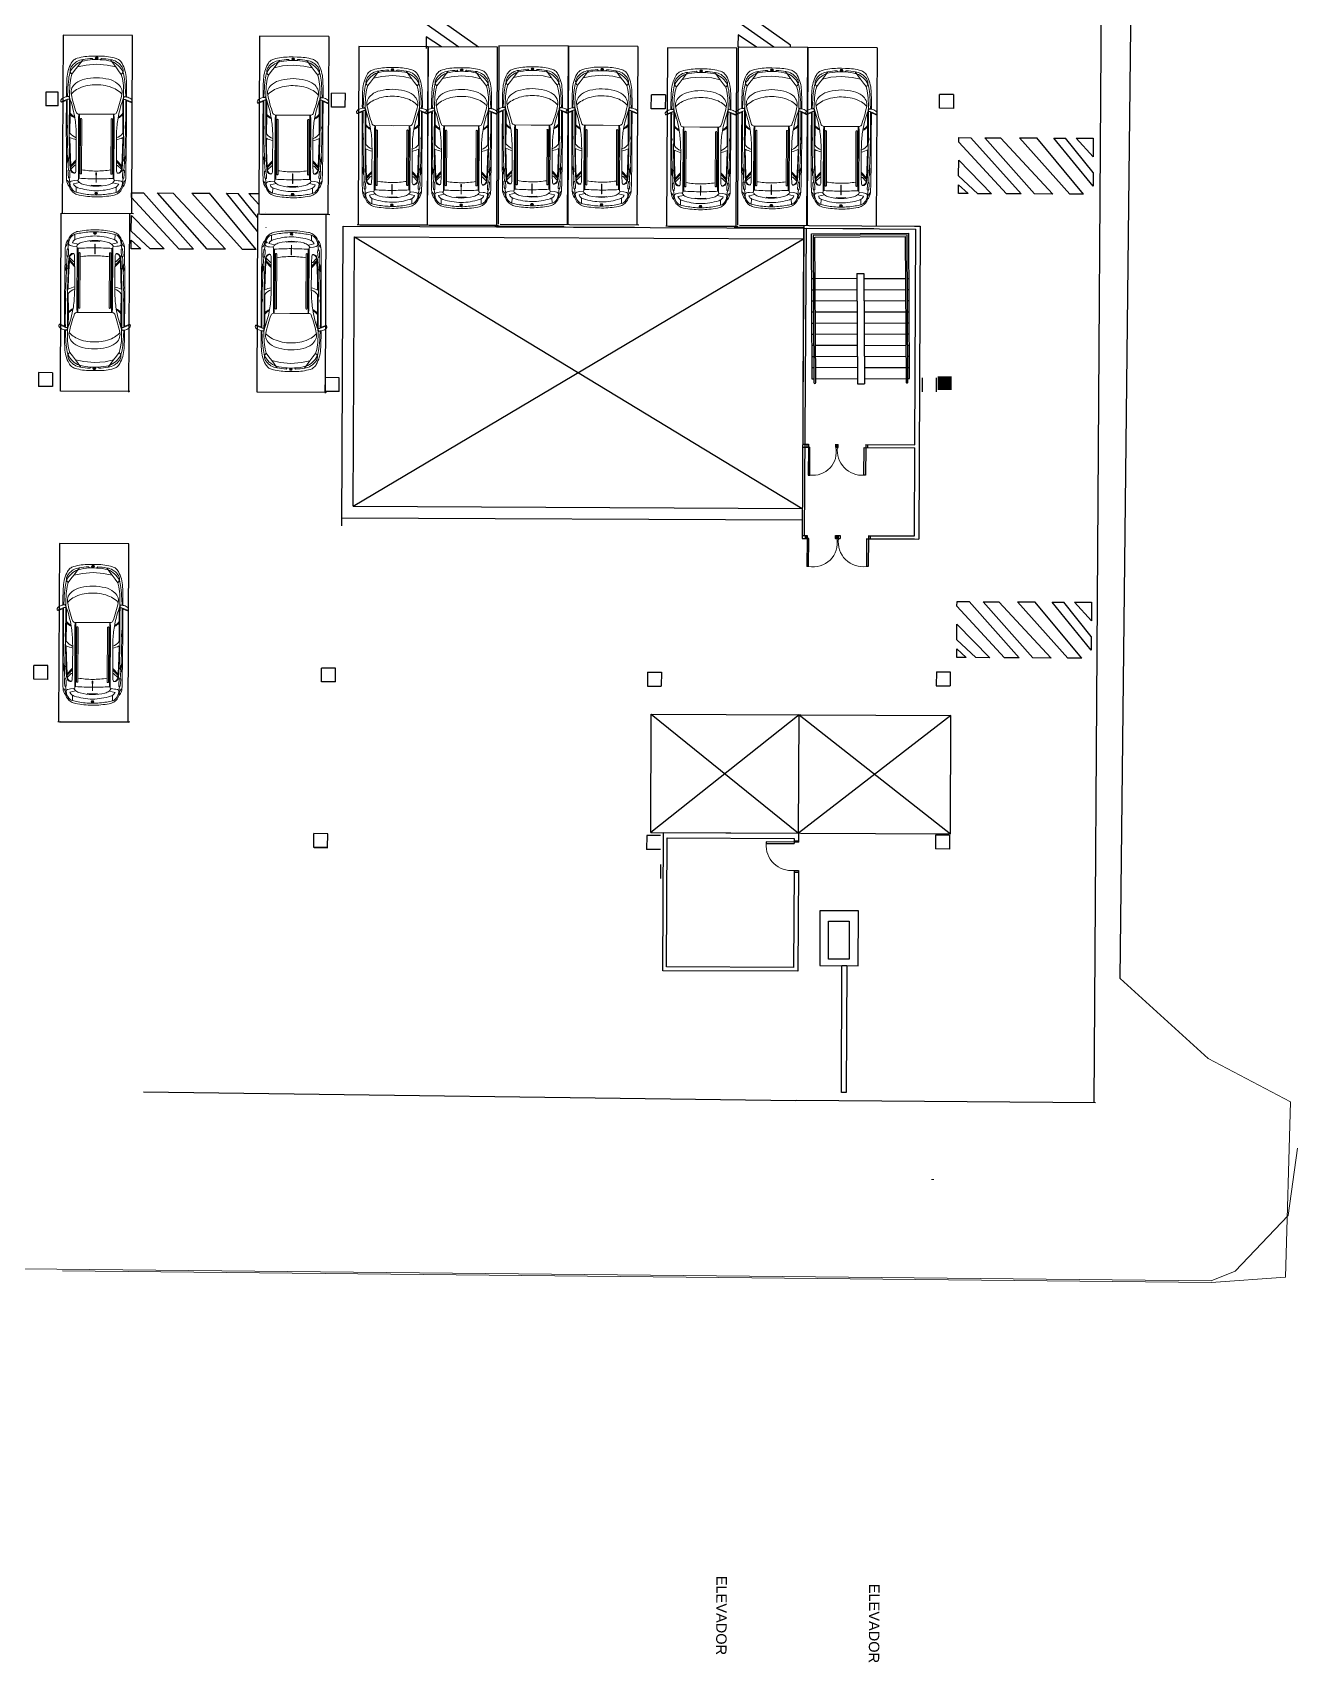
# Model space of a CAD drawing. Header units: metres. Extents: x 322294 to 7190115, y 7390841 to 10157759.
# Drawn here: x 323589.43 to 323625.8, y 7394592.67 to 7394639.55 of the extents above; entities that cross this region are included whole.
import ezdxf

# ---------------------------------------------------------------- set-up
doc = ezdxf.new("R2010")
doc.units = ezdxf.units.M
doc.layers.get('0').update_dxf_attribs({"lineweight": 18})
for name, color, linetype, lineweight in [('100_SIST_VIARIO_MEIO_FIO', 1, 'Continuous', 18), ('206_MURO_E_MURO_ARRIMO', 7, 'Continuous', 18), ('ESQUADRIA', 2, 'Continuous', 15), ('linagrossa', 7, 'Continuous', 25)]:
    doc.layers.add(name, color=color, linetype=linetype, lineweight=lineweight)
for name, color, linetype in [('Alvenaria', 6, 'Continuous'), ('Corrimão', 1, 'Continuous'), ('TEXTO', 2, 'Continuous')]:
    doc.layers.add(name, color=color, linetype=linetype)
doc.styles.get("Standard").update_dxf_attribs({"font": 'arial.ttf'})

# ---------------------------------------------------------------- blocks, each defined once
blk = doc.blocks.new('Renault Scénic dessus')
for p, q in [((-0.592, 0.8), (-0.486, 0.801)), ((-0.486, 0.801), (-0.235, 0.8)), ((-0.443, 0.774), (-0.03, 0.774)), ((-0.235, 0.8), (0.26, 0.801)), ((-0.03, 0.774), (0.016, 0.774)), ((0.131, 0.513), (0, 0.504)), ((0.016, 0.774), (0.586, 0.778)), ((2.028, 0.513), (0.131, 0.513)), ((0.26, 0.801), (0.746, 0.8)), ((0.721, 0.779), (1.085, 0.771)), ((0.746, 0.8), (1.215, 0.789)), ((1.085, 0.771), (1.588, 0.751)), ((1.215, 0.789), (1.536, 0.776)), ((1.588, 0.751), (1.414, 0.586)), ((1.464, 0.587), (1.634, 0.749)), ((1.536, 0.776), (1.671, 0.767)), ((1.688, 0.732), (1.577, 0.623)), ((1.968, 0.799), (2.122, 0.777)), ((1.982, 0.485), (1.982, 0.513)), ((2.122, 0.777), (2.216, 0.785)), ((2.122, 0.777), (2.188, 0.768)), ((2.247, 0.58), (2.414, 0.582)), ((-1.756, -0.017), (-1.726, 0.007)), ((-1.756, -0.019), (-1.726, 0.005)), ((-1.726, 0.007), (-1.686, -0.021)), ((-1.726, -0.024), (-1.726, 0.007)), ((-1.726, 0.005), (-1.686, -0.023)), ((-1.726, -0.026), (-1.726, 0.005)), ((-1.719, 0.108), (-1.684, 0.074)), ((-1.717, 0.004), (-1.717, -0.028)), ((-1.717, 0.002), (-1.717, -0.03)), ((0, 0.485), (1.982, 0.485)), ((1.827, 0.458), (0.152, 0.458)), ((1.827, 0.417), (0.152, 0.417)), ((2.421, -0.017), (2.451, 0.007)), ((2.421, -0.019), (2.451, 0.005)), ((2.451, 0.007), (2.492, -0.021)), ((2.451, -0.024), (2.451, 0.007)), ((2.451, 0.005), (2.492, -0.023)), ((2.451, -0.026), (2.451, 0.005)), ((2.46, 0.004), (2.46, -0.028)), ((2.46, 0.002), (2.46, -0.03)), ((-1.756, -0.017), (-1.756, -0.045)), ((-1.756, -0.019), (-1.756, -0.047)), ((-1.756, -0.054), (-1.756, -0.026)), ((-1.756, -0.056), (-1.756, -0.028)), ((-1.756, -0.054), (-1.726, -0.078)), ((-1.756, -0.056), (-1.726, -0.08)), ((-1.753, -0.024), (-1.726, -0.047)), ((-1.753, -0.047), (-1.726, -0.024)), ((-1.753, -0.049), (-1.726, -0.026)), ((-1.753, -0.026), (-1.726, -0.049)), ((-1.726, -0.024), (-1.704, -0.037)), ((-1.726, -0.026), (-1.704, -0.039)), ((-1.726, -0.047), (-1.704, -0.034)), ((-1.726, -0.049), (-1.704, -0.036)), ((-1.726, -0.047), (-1.726, -0.078)), ((-1.726, -0.049), (-1.726, -0.08)), ((-1.726, -0.078), (-1.686, -0.05)), ((-1.726, -0.08), (-1.686, -0.052)), ((-1.719, -0.181), (-1.684, -0.147)), ((-1.717, -0.075), (-1.717, -0.043)), ((-1.717, -0.077), (-1.717, -0.045)), ((-1.686, -0.05), (-1.686, -0.017)), ((-1.686, -0.052), (-1.686, -0.018)), ((-1.686, -0.021), (-1.686, -0.055)), ((-1.686, -0.023), (-1.686, -0.056)), ((1.827, -0.49), (0.152, -0.49)), ((2.421, -0.017), (2.421, -0.045)), ((2.421, -0.019), (2.421, -0.047)), ((2.421, -0.054), (2.421, -0.026)), ((2.421, -0.056), (2.421, -0.028)), ((2.421, -0.054), (2.451, -0.078)), ((2.421, -0.056), (2.451, -0.08)), ((2.424, -0.024), (2.451, -0.047)), ((2.424, -0.047), (2.451, -0.024)), ((2.424, -0.049), (2.451, -0.026)), ((2.424, -0.026), (2.451, -0.049)), ((2.451, -0.024), (2.474, -0.037)), ((2.451, -0.026), (2.474, -0.039)), ((2.451, -0.047), (2.474, -0.034)), ((2.451, -0.049), (2.474, -0.036)), ((2.451, -0.047), (2.451, -0.078)), ((2.451, -0.049), (2.451, -0.08)), ((2.451, -0.078), (2.492, -0.05)), ((2.451, -0.08), (2.492, -0.052)), ((2.46, -0.075), (2.46, -0.043)), ((2.46, -0.077), (2.46, -0.045)), ((2.492, -0.05), (2.492, -0.017)), ((2.492, -0.052), (2.492, -0.018)), ((2.492, -0.021), (2.492, -0.055)), ((2.492, -0.023), (2.492, -0.056)), ((-0.592, -0.873), (-0.486, -0.874)), ((-0.486, -0.874), (-0.235, -0.873)), ((-0.443, -0.847), (-0.03, -0.847)), ((-0.235, -0.873), (0.26, -0.874)), ((-0.03, -0.847), (0.016, -0.847)), ((0, -0.558), (1.982, -0.558)), ((0.131, -0.586), (0, -0.577)), ((0.016, -0.847), (0.586, -0.851)), ((2.028, -0.586), (0.131, -0.586)), ((1.827, -0.531), (0.152, -0.531)), ((0.26, -0.874), (0.746, -0.873)), ((0.721, -0.852), (1.085, -0.844)), ((0.746, -0.873), (1.215, -0.862)), ((1.085, -0.844), (1.588, -0.824)), ((1.215, -0.862), (1.536, -0.849)), ((1.588, -0.824), (1.414, -0.659)), ((1.464, -0.66), (1.634, -0.822)), ((1.536, -0.849), (1.671, -0.84)), ((1.688, -0.805), (1.577, -0.696)), ((1.968, -0.872), (2.122, -0.85)), ((1.982, -0.558), (1.982, -0.586)), ((2.122, -0.85), (2.188, -0.841)), ((2.122, -0.85), (2.216, -0.858)), ((2.247, -0.653), (2.414, -0.655))]:
    blk.add_line(p, q)
for points in [[(-0.461, 0.856, 0.353906), (-0.419, 0.89), (-0.367, 1.032, 0.370774), (-0.378, 1.061, 0.210872), (-0.429, 1.065, 0.162353), (-0.48, 1.026, 0.107278), (-0.535, 0.889, 0.020964), (-0.541, 0.839, 0.389381), (-0.513, 0.804, 0.080297), (-0.462, 0.803, 16.722263)], [(-1.794, -0.036), (-1.794, 0.087, -0.072167), (-1.725, 0.562, -0.093699), (-1.672, 0.665, -0.103338), (-1.574, 0.747, -0.111893), (-1.109, 0.878, -0.016441), (-0.535, 0.889, -2.171327)], [(-1.234, 0.726, 0.26796), (-1.354, 0.781, 0.119019), (-1.457, 0.746, 0.056513), (-1.544, 0.676, 0.058396), (-1.621, 0.578, 0.113862), (-1.685, 0.386, 0.030391), (-1.719, 0.108, 0.308257)], [(-0.538, 0.864), (-0.733, 0.855, 0.019145), (-1.087, 0.825, 0.041952), (-1.316, 0.777, 0.176888), (-1.63, 0.428, 0.05168), (-1.684, 0.074), (-1.686, -0.036)], [(0, -0.073), (0, 0.504, 0.253925), (-0.043, 0.583, 0.035571), (-0.622, 0.746, 0.164538), (-0.806, 0.723, 0.116966), (-0.954, 0.603, 0.107283), (-1.079, 0.338, 0.054096), (-1.125, -0.036, 0.659613)], [(-0.909, -0.036, -0.109468), (-0.806, 0.489, -0.0676), (-0.697, 0.668, -0.054472), (-0.619, 0.745, -0.054472)], [(-0.62, 0.8), (-0.583, 0.8, 0.374865), (-0.541, 0.836, 3.046948)], [(1.588, 0.751), (1.679, 0.747, -0.195924), (1.782, 0.699), (1.813, 0.656, -0.415988), (1.804, 0.607, -0.131117), (1.76, 0.591), (1.578, 0.588), (1.277, 0.585), (0.791, 0.581), (0.564, 0.587, -0.034917), (0.118, 0.63, -0.042594), (-0.443, 0.774, 0.089828), (-0.601, 0.8, 8.659985)], [(-0.419, 0.89), (0.337, 0.892), (1.099, 0.887), (1.804, 0.881), (1.981, 0.877, -0.117452), (2.192, 0.827, -0.109222), (2.242, 0.786, -1.522612)], [(0.539, 0.862, 0.208692), (0.493, 0.886), (0.311, 0.887, 0.262646), (0.273, 0.866, 0.262646)], [(0.32, 0.865, 0.18708), (0.459, 0.863, 0.18708)], [(1.533, 0.828, 0.098436), (1.476, 0.85), (1.304, 0.855, 0.216984), (1.268, 0.84, 0.216984)], [(1.319, 0.838, 0.187689), (1.354, 0.821), (1.428, 0.819, 0.228967), (1.457, 0.832, 0.228967)], [(1.749, 0.789, 0.056082), (1.948, 0.774, 0.779005), (1.957, 0.813, 0.075049), (1.933, 0.82, 0.03971), (1.748, 0.834, 0.875786), (1.749, 0.789, -0.269448)], [(2.028, 0.513), (2.038, 0.537), (2.05, 0.644, -0.038104), (2.068, 0.731, -0.301997), (2.122, 0.777, -0.551842)], [(2.226, -0.036, 0.058416), (2.176, 0.346, 0.106862), (2.112, 0.476, 0.104556), (2.038, 0.537, 1.240711)], [(2.242, 0.786, -0.222402), (2.056, 0.849, -0.251336), (2.048, 0.872, -0.251336)], [(2.364, -0.036, 0.076148), (2.272, 0.524, 0.065065), (2.241, 0.591, 0.165567), (2.153, 0.66), (2.112, 0.476)], [(2.188, 0.768, -0.163029), (2.377, 0.655, -0.113893), (2.414, 0.582, -0.020711), (2.453, 0.404, -0.036759), (2.495, -0.036, -1.02374)], [(2.242, 0.786, -0.1817), (2.451, 0.623, -0.092141), (2.504, 0.484, -0.042972), (2.554, -0.036, 0.990734)], [(0, 0), (0, -0.577, -0.253925), (-0.043, -0.656, -0.035571), (-0.622, -0.819, -0.164538), (-0.806, -0.796, -0.116966), (-0.954, -0.676, -0.107283), (-1.079, -0.411, -0.054096), (-1.125, -0.036, -0.659613)], [(-1.794, -0.036), (-1.794, -0.16, 0.072167), (-1.725, -0.635, 0.093699), (-1.672, -0.738, 0.103338), (-1.574, -0.82, 0.111893), (-1.109, -0.951, 0.016441), (-0.535, -0.962, 2.171327)], [(-1.234, -0.799, -0.26796), (-1.354, -0.854, -0.119019), (-1.457, -0.819, -0.056513), (-1.544, -0.749, -0.058396), (-1.621, -0.651, -0.113862), (-1.685, -0.459, -0.030391), (-1.719, -0.181, -0.308257)], [(-0.538, -0.937), (-0.733, -0.928, -0.019145), (-1.087, -0.898, -0.041952), (-1.316, -0.85, -0.176888), (-1.63, -0.501, -0.05168), (-1.684, -0.147), (-1.686, -0.036)], [(-0.909, -0.036, 0.109468), (-0.806, -0.562, 0.0676), (-0.697, -0.741, 0.054472), (-0.619, -0.818, 0.054472)], [(2.226, -0.036, -0.058416), (2.176, -0.419, -0.106862), (2.112, -0.549, -0.104556), (2.038, -0.61, -1.240711)], [(2.364, -0.036, -0.076148), (2.272, -0.597, -0.065065), (2.241, -0.664, -0.165567), (2.153, -0.733), (2.112, -0.549)], [(2.188, -0.841, 0.163029), (2.377, -0.728, 0.113893), (2.414, -0.655, 0.020711), (2.453, -0.477, 0.036759), (2.495, -0.036, 1.02374)], [(2.242, -0.859, 0.1817), (2.451, -0.696, 0.092141), (2.504, -0.557, 0.042972), (2.554, -0.036, -0.990734)], [(-0.62, -0.873), (-0.583, -0.873, -0.374865), (-0.541, -0.909, -3.046948)], [(1.588, -0.824), (1.679, -0.82, 0.195924), (1.782, -0.772), (1.813, -0.729, 0.415988), (1.804, -0.68, 0.131117), (1.76, -0.664), (1.578, -0.66), (1.277, -0.658), (0.791, -0.654), (0.564, -0.66, 0.034917), (0.118, -0.703, 0.042594), (-0.443, -0.847, -0.089828), (-0.601, -0.873, -8.659985)], [(-0.461, -0.929, -0.353906), (-0.419, -0.963), (-0.367, -1.105, -0.370774), (-0.378, -1.134, -0.210872), (-0.429, -1.138, -0.162353), (-0.48, -1.099, -0.107278), (-0.535, -0.962, -0.020964), (-0.541, -0.912, -0.389381), (-0.513, -0.877, -0.080297), (-0.462, -0.876, -16.722263)], [(-0.419, -0.963), (0.337, -0.965), (1.099, -0.96), (1.804, -0.954), (1.981, -0.95, 0.117452), (2.192, -0.9, 0.109222), (2.242, -0.859, 1.522612)], [(0.539, -0.935, -0.208692), (0.493, -0.959), (0.311, -0.96, -0.262646), (0.273, -0.939, -0.262646)], [(0.32, -0.938, -0.18708), (0.459, -0.936, -0.18708)], [(1.533, -0.901, -0.098436), (1.476, -0.923), (1.304, -0.928, -0.216984), (1.268, -0.913, -0.216984)], [(1.319, -0.911, -0.187689), (1.354, -0.894), (1.428, -0.892, -0.228967), (1.457, -0.905, -0.228967)], [(1.749, -0.862, -0.056082), (1.948, -0.847, -0.779005), (1.957, -0.886, -0.075049), (1.933, -0.893, -0.03971), (1.748, -0.907, -0.875786), (1.749, -0.862, 0.269448)], [(2.028, -0.586), (2.038, -0.61), (2.05, -0.717, 0.038104), (2.068, -0.804, 0.301997), (2.122, -0.85, 0.551842)], [(2.242, -0.859, 0.222402), (2.056, -0.922, 0.251336), (2.048, -0.945, 0.251336)]]:
    blk.add_lwpolyline(points, format="xyb")
for points in [[(-0.462, 0.803), (-0.461, 0.856), (-0.378, 1.061)], [(-1.685, 0.386), (-1.461, 0.552), (-1.341, 0.643), (-1.234, 0.726), (-1.106, 0.761), (-0.89, 0.793), (-0.62, 0.8)], [(-1.544, -0.036), (-1.516, 0.292), (-1.461, 0.552)], [(2.217, 0.114), (2.197, 0.114), (2.205, -0.036)], [(-1.685, -0.459), (-1.461, -0.625), (-1.341, -0.716), (-1.234, -0.799), (-1.106, -0.834), (-0.89, -0.866), (-0.62, -0.873)], [(-1.544, -0.036), (-1.516, -0.365), (-1.461, -0.625)], [(2.217, -0.187), (2.197, -0.187), (2.205, -0.036)], [(-0.462, -0.876), (-0.461, -0.929), (-0.378, -1.134)]]:
    blk.add_lwpolyline(points)
for points in [[(1.813, -0.043), (1.885, -0.043), (1.885, -0.03), (1.813, -0.03)], [(1.813, -0.03), (1.885, -0.03), (1.885, -0.043), (1.813, -0.043)], [(1.885, -0.04), (2.112, -0.04), (2.112, -0.033), (1.885, -0.033)], [(1.885, -0.033), (2.112, -0.033), (2.112, -0.04), (1.885, -0.04)]]:
    blk.add_lwpolyline(points, close=True)
for centre, radius, start, end in [((-0.068, -31.724), 32.591, 88.5773, 90.6437), ((-0.236, 0.481), 0.357, 25.7701, 55.1016), ((-0.328, 0.407), 0.5, 26.5906, 47.4086), ((0.318, 0.433), 0.436, 19.9559, 52.2027), ((-0.127, 0.366), 0.943, 13.1877, 25.9771), ((-0.067, -31.688), 32.556, 86.8361, 88.5773), ((1.624, 0.604), 0.051, 158.9024, 199.4247), ((1.658, 0.569), 0.198, 48.7917, 86.2108), ((1.716, 0.697), 0.0455, 96.6793, 128.3391), ((1.723, 0.643), 0.0998, 355.1854, 48.7917), ((1.787, 0.638), 0.0356, 299.4803, 355.1854), ((0.152, 0.437), 0.0205, 90, 270), ((-1.305, -0.06), 3.061, 9.7305, 10.2412), ((-1.305, -0.06), 3.061, 0.4344, 8.9519), ((1.827, 0.437), 0.0205, 270, 90), ((-14.932, -0.345), 16.935, 1.0451, 2.8091), ((0.152, -0.51), 0.0205, 90, 270), ((-1.305, -0.013), 3.061, 351.0481, 359.5656), ((1.827, -0.51), 0.0205, 270, 90), ((-14.932, 0.272), 16.935, 357.1909, 358.9549), ((-0.068, 31.651), 32.591, 269.3563, 271.4227), ((-0.236, -0.554), 0.357, 304.8984, 334.2299), ((-0.328, -0.48), 0.5, 312.5914, 333.4094), ((0.318, -0.506), 0.436, 307.7973, 340.0441), ((-0.127, -0.438), 0.943, 334.0229, 346.8123), ((-0.067, 31.615), 32.556, 271.4227, 273.1639), ((1.624, -0.677), 0.051, 160.5753, 201.0976), ((1.658, -0.642), 0.198, 273.7892, 311.2083), ((1.716, -0.77), 0.0455, 231.6609, 263.3207), ((-1.305, -0.013), 3.061, 349.7588, 350.2695), ((1.723, -0.716), 0.0998, 311.2083, 4.8146), ((1.787, -0.711), 0.0356, 4.8146, 60.5197)]:
    blk.add_arc(centre, radius, start, end)
blk = doc.blocks.new('A$C163E78D0')
blk.add_blockref('Renault Scénic dessus', (10.615, 6.021))
blk = doc.blocks.new('Escada Emergência')
at = {"layer": 'Alvenaria'}
for p, q in [((-4.18, -0.05), (-4.18, 0)), ((-4.18, 0), (0, 0)), ((-3.86, -0.05), (-3.86, 0)), ((-3.54, -0.05), (-3.54, 0)), ((-3.22, -0.05), (-3.22, 0)), ((-2.9, -0.05), (-2.9, 0)), ((-2.58, -0.05), (-2.58, 0)), ((-2.26, -0.05), (-2.26, 0)), ((-1.94, -0.05), (-1.94, 0)), ((-1.62, -0.05), (-1.62, 0)), ((-1.3, -0.05), (-1.3, 0)), ((0, -2.8), (0, 0)), ((-4.18, -1.3), (-4.18, -0.1)), ((-3.86, -1.3), (-3.86, -0.1)), ((-3.54, -1.3), (-3.54, -0.1)), ((-3.22, -1.3), (-3.22, -0.1)), ((-2.9, -1.3), (-2.9, -0.1)), ((-2.58, -1.3), (-2.58, -0.1)), ((-2.26, -1.3), (-2.26, -0.1)), ((-1.94, -1.3), (-1.94, -0.1)), ((-1.62, -1.3), (-1.62, -0.1)), ((-1.3, -1.3), (-1.3, -0.1)), ((-1.15, -1.3), (-4.33, -1.3)), ((-4.33, -1.5), (-4.33, -1.3)), ((-1.15, -1.5), (-1.15, -1.3)), ((-1.15, -1.5), (-4.33, -1.5)), ((-4.18, -1.5), (-4.18, -2.7)), ((-3.86, -1.5), (-3.86, -2.7)), ((-3.54, -1.5), (-3.54, -2.7)), ((-3.22, -1.5), (-3.22, -2.7)), ((-2.9, -1.5), (-2.9, -2.7)), ((-2.58, -1.5), (-2.58, -2.7)), ((-2.26, -1.5), (-2.26, -2.7)), ((-1.94, -1.5), (-1.94, -2.7)), ((-1.62, -1.5), (-1.62, -2.7)), ((-1.3, -1.5), (-1.3, -2.7)), ((-4.18, -2.75), (-4.18, -2.8)), ((-4.18, -2.8), (0, -2.8)), ((-3.86, -2.75), (-3.86, -2.8)), ((-3.54, -2.75), (-3.54, -2.8)), ((-3.22, -2.75), (-3.22, -2.8)), ((-2.9, -2.75), (-2.9, -2.8)), ((-2.58, -2.75), (-2.58, -2.8)), ((-2.26, -2.75), (-2.26, -2.8)), ((-1.94, -2.75), (-1.94, -2.8)), ((-1.62, -2.75), (-1.62, -2.8)), ((-1.3, -2.75), (-1.3, -2.8))]:
    blk.add_line(p, q, dxfattribs=at)
at = {"layer": 'Corrimão'}
blk.add_lwpolyline([(-4.28, -0.05), (-0.05, -0.05), (-0.05, -2.75), (-4.28, -2.75, -1), (-4.28, -2.7), (-0.1, -2.7), (-0.1, -0.1), (-4.28, -0.1, -1)], format="xyb", close=True, dxfattribs=at)

msp = doc.modelspace()

# ---------------------------------------------------------------- hatches: boundary and pattern name
at = {"layer": 'linagrossa'}
h = msp.add_hatch(color=256, dxfattribs=at)
h.dxf.hatch_style = 1
h.paths.add_polyline_path([(323615.856, 7394629.269), (323615.858, 7394629.669), (323615.458, 7394629.67), (323615.456, 7394629.27)])

# ---------------------------------------------------------------- linework, layer by layer
at = {"layer": '100_SIST_VIARIO_MEIO_FIO'}
for points in [[(323623.235, 7394610.047), (323625.608, 7394608.8), (323625.465, 7394603.751), (323623.32, 7394603.602), (323590.291, 7394603.934)], [(323625.803, 7394607.46), (323625.537, 7394605.525), (323624.018, 7394603.922), (323623.32, 7394603.651), (323550.275, 7394604.385)]]:
    msp.add_lwpolyline(points, dxfattribs=at)
at = {"layer": '206_MURO_E_MURO_ARRIMO'}
msp.add_line((323615.28, 7394606.56, 92.53), (323615.344, 7394606.559, 91.775), dxfattribs=at)
at = {"layer": 'ESQUADRIA'}
for centre, radius, start, end in [((323611.877, 7394627.483), 0.664, 261.6791, 11.9465), ((323613.291, 7394627.541), 0.723, 173.6941, 273.7321), ((323611.877, 7394624.88), 0.695, 258.9733, 9.4248), ((323613.312, 7394624.902), 0.714, 172.1297, 278.4274), ((323611.247, 7394616.175), 0.725, 175.7973, 276.3862)]:
    msp.add_arc(centre, radius, start, end, dxfattribs=at)
at = {"layer": 'linagrossa'}
for p, q in [((323620.702, 7394612.346), (323621.452, 7394677.656)), ((323620.257, 7394654.014), (323619.945, 7394608.771)), ((323602.251, 7394639.135), (323600.749, 7394640.194)), ((323611.221, 7394639.193), (323609.719, 7394640.252)), ((323601.685, 7394639.138), (323600.747, 7394639.791)), ((323610.746, 7394639.132), (323609.717, 7394639.849)), ((323590.303, 7394639.479), (323590.279, 7394634.355)), ((323592.296, 7394639.47), (323590.303, 7394639.479)), ((323592.292, 7394639.47), (323592.268, 7394634.345)), ((323595.955, 7394639.453), (323595.932, 7394634.329)), ((323597.948, 7394639.444), (323595.955, 7394639.453)), ((323597.944, 7394639.444), (323597.92, 7394634.32)), ((323598.81, 7394639.149), (323598.787, 7394634.025)), ((323600.804, 7394639.14), (323598.81, 7394639.149)), ((323601.184, 7394639.14), (323600.746, 7394639.433)), ((323602.839, 7394639.168), (323602.816, 7394634.044)), ((323604.833, 7394639.159), (323602.839, 7394639.168)), ((323604.828, 7394639.159), (323604.805, 7394634.035)), ((323604.841, 7394639.159), (323604.818, 7394634.035)), ((323606.835, 7394639.15), (323604.841, 7394639.159)), ((323606.83, 7394639.15), (323606.807, 7394634.026)), ((323609.742, 7394639.137), (323609.714, 7394639.155)), ((323610.249, 7394639.134), (323609.716, 7394639.491)), ((323600.799, 7394639.14), (323600.776, 7394634.015)), ((323600.802, 7394639.142), (323600.778, 7394634.017)), ((323602.795, 7394639.133), (323600.802, 7394639.142)), ((323602.79, 7394639.133), (323602.767, 7394634.008)), ((323607.686, 7394639.11), (323607.663, 7394633.986)), ((323609.679, 7394639.101), (323607.686, 7394639.11)), ((323609.675, 7394639.101), (323609.651, 7394633.976)), ((323609.724, 7394639.137), (323609.7, 7394634.012)), ((323611.717, 7394639.128), (323609.724, 7394639.137)), ((323611.713, 7394639.128), (323611.689, 7394634.003)), ((323611.726, 7394639.127), (323611.702, 7394634.003)), ((323613.719, 7394639.118), (323611.726, 7394639.127)), ((323613.715, 7394639.118), (323613.691, 7394633.994)), ((323589.806, 7394637.843), (323589.806, 7394637.443)), ((323590.167, 7394637.842), (323589.806, 7394637.843)), ((323590.167, 7394637.442), (323590.167, 7394637.842)), ((323598.021, 7394637.406), (323598.024, 7394637.806)), ((323598.424, 7394637.804), (323598.024, 7394637.806)), ((323598.421, 7394637.404), (323598.424, 7394637.804)), ((323607.221, 7394637.364), (323607.225, 7394637.764)), ((323607.625, 7394637.762), (323607.225, 7394637.764)), ((323607.625, 7394637.762), (323607.621, 7394637.362)), ((323615.508, 7394637.375), (323615.51, 7394637.775)), ((323615.91, 7394637.773), (323615.51, 7394637.775)), ((323615.91, 7394637.773), (323615.908, 7394637.373)), ((323590.167, 7394637.442), (323589.806, 7394637.443)), ((323598.421, 7394637.404), (323598.021, 7394637.406)), ((323607.621, 7394637.362), (323607.221, 7394637.364)), ((323615.908, 7394637.373), (323615.508, 7394637.375)), ((323617.435, 7394634.915), (323616.065, 7394636.399)), ((323617.854, 7394634.913), (323616.413, 7394636.53)), ((323618.245, 7394634.911), (323616.814, 7394636.528)), ((323618.773, 7394634.909), (323617.269, 7394636.526)), ((323619.256, 7394634.907), (323617.806, 7394636.523)), ((323619.656, 7394634.905), (323618.307, 7394636.521)), ((323619.926, 7394635.134), (323618.799, 7394636.519)), ((323619.927, 7394635.532), (323619.135, 7394636.517)), ((323619.44, 7394636.516), (323619.929, 7394635.98)), ((323617.007, 7394634.917), (323616.063, 7394635.879)), ((323616.608, 7394634.919), (323616.061, 7394635.432)), ((323594.059, 7394633.324), (323592.618, 7394634.941)), ((323594.45, 7394633.322), (323593.019, 7394634.939)), ((323594.978, 7394633.32), (323593.474, 7394634.937)), ((323595.461, 7394633.318), (323594.011, 7394634.935)), ((323595.861, 7394633.316), (323594.512, 7394634.932)), ((323595.903, 7394633.825), (323595.004, 7394634.93)), ((323616.331, 7394634.92), (323616.06, 7394635.172)), ((323593.64, 7394633.326), (323592.27, 7394634.81)), ((323595.905, 7394634.225), (323595.34, 7394634.928)), ((323595.645, 7394634.927), (323595.933, 7394634.612)), ((323590.23, 7394629.236), (323590.253, 7394634.361)), ((323590.253, 7394634.362), (323592.246, 7394634.353)), ((323590.253, 7394634.361), (323592.247, 7394634.352)), ((323590.334, 7394634.354), (323592.327, 7394634.345)), ((323592.199, 7394629.207), (323592.223, 7394634.331)), ((323593.212, 7394633.328), (323592.268, 7394634.29)), ((323595.882, 7394629.21), (323595.905, 7394634.335)), ((323595.905, 7394634.336), (323597.899, 7394634.327)), ((323595.905, 7394634.335), (323597.899, 7394634.326)), ((323595.986, 7394634.329), (323597.979, 7394634.32)), ((323596.135, 7394634.39), (323596.134, 7394634.391)), ((323597.851, 7394629.181), (323597.875, 7394634.306)), ((323598.76, 7394634.032), (323600.754, 7394634.023)), ((323598.761, 7394634.031), (323600.754, 7394634.022)), ((323598.841, 7394634.024), (323600.835, 7394634.015)), ((323600.752, 7394634.025), (323602.745, 7394634.016)), ((323600.752, 7394634.023), (323602.746, 7394634.014)), ((323600.833, 7394634.017), (323602.826, 7394634.008)), ((323602.721, 7394633.996), (323604.714, 7394633.987)), ((323602.721, 7394633.994), (323604.715, 7394633.985)), ((323602.871, 7394634.044), (323604.864, 7394634.034)), ((323604.873, 7394634.034), (323606.866, 7394634.025)), ((323607.636, 7394633.993), (323609.63, 7394633.984)), ((323607.636, 7394633.992), (323609.63, 7394633.983)), ((323609.755, 7394634.012), (323611.748, 7394634.003)), ((323611.605, 7394634.003), (323611.564, 7394625.004)), ((323611.757, 7394634.003), (323614.788, 7394633.989)), ((323592.537, 7394633.331), (323592.265, 7394633.583)), ((323592.813, 7394633.33), (323592.266, 7394633.843)), ((323596.131, 7394633.545), (323596.171, 7394633.495)), ((323596.132, 7394633.943), (323596.133, 7394633.941)), ((323598.322, 7394625.365), (323598.362, 7394633.989)), ((323598.362, 7394633.989), (323611.599, 7394633.929)), ((323598.645, 7394625.926), (323598.681, 7394633.677)), ((323598.645, 7394625.926), (323611.598, 7394633.618)), ((323598.681, 7394633.677), (323611.598, 7394633.618)), ((323598.681, 7394633.677), (323611.561, 7394625.862)), ((323604.744, 7394633.963), (323606.737, 7394633.954)), ((323604.744, 7394633.962), (323606.738, 7394633.952)), ((323607.717, 7394633.985), (323609.71, 7394633.976)), ((323609.605, 7394633.964), (323611.599, 7394633.955)), ((323609.606, 7394633.962), (323611.599, 7394633.953)), ((323611.599, 7394633.953), (323611.576, 7394628.829)), ((323611.628, 7394633.931), (323613.622, 7394633.922)), ((323611.63, 7394625.09), (323611.683, 7394633.931)), ((323611.683, 7394633.931), (323614.829, 7394633.901)), ((323614.788, 7394633.989), (323614.954, 7394633.988)), ((323614.801, 7394627.697), (323614.829, 7394633.901)), ((323614.954, 7394633.988), (323614.913, 7394624.981)), ((323589.599, 7394629.772), (323589.597, 7394629.372)), ((323589.999, 7394629.77), (323589.599, 7394629.772)), ((323589.997, 7394629.37), (323589.597, 7394629.372)), ((323589.999, 7394629.77), (323589.997, 7394629.37)), ((323597.845, 7394629.227), (323597.848, 7394629.627)), ((323598.248, 7394629.625), (323597.848, 7394629.627)), ((323598.245, 7394629.225), (323598.248, 7394629.625)), ((323615.015, 7394629.623), (323615.013, 7394629.223)), ((323615.415, 7394629.622), (323615.413, 7394629.222)), ((323592.224, 7394629.227), (323590.23, 7394629.236)), ((323597.876, 7394629.201), (323595.882, 7394629.21)), ((323598.245, 7394629.225), (323597.845, 7394629.227)), ((323611.57, 7394627.625), (323611.784, 7394627.624)), ((323611.571, 7394627.712), (323611.739, 7394627.711)), ((323611.691, 7394627.713), (323611.691, 7394627.626)), ((323611.739, 7394627.626), (323611.735, 7394626.826)), ((323611.739, 7394627.713), (323611.739, 7394627.626)), ((323611.781, 7394626.825), (323611.784, 7394627.625)), ((323612.527, 7394627.623), (323612.527, 7394627.71)), ((323612.527, 7394627.708), (323612.6, 7394627.708)), ((323612.527, 7394627.62), (323612.572, 7394627.62)), ((323612.554, 7394627.709), (323612.554, 7394627.622)), ((323612.573, 7394627.71), (323612.572, 7394627.622)), ((323612.572, 7394627.62), (323612.6, 7394627.62)), ((323612.6, 7394627.622), (323612.6, 7394627.709)), ((323613.338, 7394626.819), (323613.342, 7394627.619)), ((323613.342, 7394627.617), (323614.801, 7394627.61)), ((323613.388, 7394627.619), (323613.384, 7394626.819)), ((323613.388, 7394627.706), (323613.388, 7394627.619)), ((323613.388, 7394627.704), (323614.801, 7394627.697)), ((323613.436, 7394627.706), (323613.436, 7394627.618)), ((323614.789, 7394625.075), (323614.801, 7394627.61)), ((323611.735, 7394626.826), (323611.781, 7394626.825)), ((323613.384, 7394626.819), (323613.338, 7394626.819)), ((323598.324, 7394625.598), (323611.561, 7394625.538)), ((323598.645, 7394625.926), (323611.568, 7394625.861)), ((323611.559, 7394625.09), (323611.701, 7394625.089)), ((323611.653, 7394625.002), (323611.653, 7394625.089)), ((323611.655, 7394625.085), (323611.654, 7394624.998)), ((323611.701, 7394625.002), (323611.701, 7394625.089)), ((323611.702, 7394625.085), (323611.702, 7394624.998)), ((323612.516, 7394624.998), (323612.517, 7394625.086)), ((323612.517, 7394625.086), (323612.651, 7394625.085)), ((323612.562, 7394625.085), (323612.562, 7394624.998)), ((323612.605, 7394624.999), (323612.606, 7394625.087)), ((323612.651, 7394625.087), (323612.651, 7394624.999)), ((323590.199, 7394624.857), (323590.175, 7394619.732)), ((323592.192, 7394624.847), (323590.199, 7394624.857)), ((323592.188, 7394624.847), (323592.164, 7394619.723)), ((323611.558, 7394625.002), (323611.702, 7394625.002)), ((323611.702, 7394624.998), (323611.698, 7394624.198)), ((323611.748, 7394624.997), (323611.702, 7394625.002)), ((323611.744, 7394624.197), (323611.748, 7394624.997)), ((323612.516, 7394624.998), (323612.605, 7394624.998)), ((323612.518, 7394625.082), (323612.517, 7394624.994)), ((323612.563, 7394624.994), (323612.563, 7394625.081)), ((323612.605, 7394624.998), (323612.651, 7394624.997)), ((323613.417, 7394624.196), (323613.42, 7394624.996)), ((323613.42, 7394624.994), (323614.789, 7394624.988)), ((323613.466, 7394624.995), (323613.462, 7394624.195)), ((323613.466, 7394625.083), (323613.466, 7394624.995)), ((323613.466, 7394625.081), (323614.789, 7394625.075)), ((323613.514, 7394625.083), (323613.514, 7394624.995)), ((323614.789, 7394624.988), (323614.913, 7394624.981)), ((323611.744, 7394624.197), (323611.698, 7394624.198)), ((323613.462, 7394624.195), (323613.417, 7394624.196)), ((323617.383, 7394621.569), (323616.013, 7394623.053)), ((323617.801, 7394621.567), (323616.361, 7394623.184)), ((323618.193, 7394621.565), (323616.762, 7394623.182)), ((323618.721, 7394621.563), (323617.217, 7394623.18)), ((323619.203, 7394621.561), (323617.754, 7394623.178)), ((323619.604, 7394621.559), (323618.255, 7394623.175)), ((323619.874, 7394621.788), (323618.747, 7394623.173)), ((323619.874, 7394622.186), (323619.083, 7394623.171)), ((323619.388, 7394623.17), (323619.877, 7394622.634)), ((323616.955, 7394621.571), (323616.011, 7394622.533)), ((323616.279, 7394621.574), (323616.008, 7394621.826)), ((323616.556, 7394621.573), (323616.009, 7394622.086)), ((323589.462, 7394620.951), (323589.465, 7394621.351)), ((323589.865, 7394621.349), (323589.465, 7394621.351)), ((323589.862, 7394620.949), (323589.865, 7394621.349)), ((323589.862, 7394620.949), (323589.462, 7394620.951)), ((323597.737, 7394620.875), (323597.74, 7394621.275)), ((323598.137, 7394620.873), (323597.737, 7394620.875)), ((323598.14, 7394621.273), (323597.74, 7394621.275)), ((323598.137, 7394620.873), (323598.14, 7394621.273)), ((323607.11, 7394621.155), (323607.108, 7394620.755)), ((323607.11, 7394621.155), (323607.51, 7394621.153)), ((323607.51, 7394621.153), (323607.508, 7394620.753)), ((323615.419, 7394621.166), (323615.417, 7394620.766)), ((323615.419, 7394621.166), (323615.819, 7394621.164)), ((323615.819, 7394621.164), (323615.817, 7394620.764)), ((323607.108, 7394620.755), (323607.508, 7394620.753)), ((323615.417, 7394620.766), (323615.817, 7394620.764)), ((323607.205, 7394616.547), (323607.22, 7394619.945)), ((323607.22, 7394619.945), (323611.458, 7394616.528)), ((323607.22, 7394619.945), (323615.837, 7394619.906)), ((323590.149, 7394619.74), (323592.142, 7394619.731)), ((323590.149, 7394619.738), (323592.143, 7394619.729)), ((323592.195, 7394619.711), (323590.202, 7394619.72)), ((323590.23, 7394619.732), (323592.223, 7394619.723)), ((323611.473, 7394619.926), (323607.205, 7394616.547)), ((323611.458, 7394616.528), (323611.473, 7394619.926)), ((323615.837, 7394619.906), (323611.458, 7394616.528)), ((323611.473, 7394619.926), (323615.822, 7394616.508)), ((323615.822, 7394616.508), (323615.837, 7394619.906)), ((323597.513, 7394616.111), (323597.516, 7394616.511)), ((323597.916, 7394616.509), (323597.516, 7394616.511)), ((323597.913, 7394616.109), (323597.916, 7394616.509)), ((323607.089, 7394616.459), (323607.087, 7394616.059)), ((323607.489, 7394616.457), (323607.089, 7394616.459)), ((323607.205, 7394616.547), (323615.822, 7394616.508)), ((323611.332, 7394616.27), (323610.525, 7394616.273)), ((323610.525, 7394616.273), (323610.525, 7394616.228)), ((323610.525, 7394616.228), (323611.331, 7394616.224)), ((323611.332, 7394616.302), (323611.457, 7394616.302)), ((323611.332, 7394616.271), (323611.457, 7394616.269)), ((323615.397, 7394616.47), (323615.396, 7394616.07)), ((323615.797, 7394616.469), (323615.397, 7394616.47)), ((323615.797, 7394616.469), (323615.796, 7394616.069)), ((323597.913, 7394616.109), (323597.513, 7394616.111)), ((323597.921, 7394616.101), (323597.521, 7394616.103)), ((323597.922, 7394616.101), (323597.522, 7394616.103)), ((323607.487, 7394616.057), (323607.087, 7394616.059)), ((323615.796, 7394616.069), (323615.396, 7394616.07)), ((323607.485, 7394615.622), (323607.483, 7394615.222)), ((323611.328, 7394615.454), (323611.453, 7394615.454)), ((323611.328, 7394615.404), (323611.453, 7394615.404)), ((323623.235, 7394610.047), (323620.702, 7394612.346)), ((323592.619, 7394609.084, 735), (323611.381, 7394608.838, 735)), ((323619.996, 7394608.771), (323611.386, 7394608.83))]:
    msp.add_line(p, q, dxfattribs=at)
for points in [[(323600.746, 7394639.433), (323600.744, 7394639.097)], [(323609.716, 7394639.491), (323609.714, 7394639.155)], [(323611.22, 7394639.13), (323611.221, 7394639.193)], [(323616.065, 7394636.399), (323616.066, 7394636.531), (323616.413, 7394636.53)], [(323616.814, 7394636.528), (323617.269, 7394636.526)], [(323617.806, 7394636.523), (323618.307, 7394636.521)], [(323618.799, 7394636.519), (323619.135, 7394636.517)], [(323619.44, 7394636.516), (323619.932, 7394636.514), (323619.93, 7394635.979)], [(323616.061, 7394635.432), (323616.063, 7394635.879)], [(323619.928, 7394635.53), (323619.926, 7394635.134)], [(323592.27, 7394634.81), (323592.271, 7394634.942), (323592.618, 7394634.941)], [(323593.019, 7394634.939), (323593.474, 7394634.937)], [(323594.011, 7394634.935), (323594.512, 7394634.932)], [(323595.004, 7394634.93), (323595.34, 7394634.928)], [(323616.331, 7394634.92), (323616.059, 7394634.921), (323616.06, 7394635.172)], [(323595.645, 7394634.927), (323595.934, 7394634.926)], [(323617.007, 7394634.917), (323616.608, 7394634.919)], [(323617.854, 7394634.913), (323617.435, 7394634.915)], [(323618.773, 7394634.909), (323618.245, 7394634.911)], [(323619.656, 7394634.905), (323619.256, 7394634.907)], [(323592.266, 7394633.843), (323592.268, 7394634.29)], [(323592.537, 7394633.331), (323592.264, 7394633.332), (323592.265, 7394633.583)], [(323593.212, 7394633.328), (323592.813, 7394633.33)], [(323594.059, 7394633.324), (323593.64, 7394633.326)], [(323594.978, 7394633.32), (323594.45, 7394633.322)], [(323595.861, 7394633.316), (323595.461, 7394633.318)], [(323616.013, 7394623.053), (323616.014, 7394623.185), (323616.361, 7394623.184)], [(323616.762, 7394623.182), (323617.217, 7394623.18)], [(323617.754, 7394623.178), (323618.255, 7394623.175)], [(323618.747, 7394623.173), (323619.083, 7394623.171)], [(323619.388, 7394623.17), (323619.88, 7394623.168), (323619.878, 7394622.633)], [(323616.009, 7394622.086), (323616.011, 7394622.533)], [(323616.279, 7394621.574), (323616.006, 7394621.575), (323616.008, 7394621.826)], [(323619.876, 7394622.184), (323619.874, 7394621.788)], [(323616.955, 7394621.571), (323616.556, 7394621.573)], [(323617.801, 7394621.567), (323617.383, 7394621.569)], [(323618.721, 7394621.563), (323618.193, 7394621.565)], [(323619.604, 7394621.559), (323619.203, 7394621.561)], [(323611.453, 7394615.454), (323611.44, 7394612.551), (323607.556, 7394612.568), (323607.574, 7394616.546), (323611.458, 7394616.528), (323611.457, 7394616.269)], [(323611.328, 7394615.454), (323611.315, 7394612.663), (323607.663, 7394612.68), (323607.68, 7394616.391), (323611.332, 7394616.374), (323611.331, 7394616.224)]]:
    msp.add_lwpolyline(points, dxfattribs=at)
for points in [[(323613.172, 7394612.713), (323613.179, 7394614.288), (323612.073, 7394614.293), (323612.066, 7394612.718)], [(323612.913, 7394613.993), (323612.908, 7394612.902), (323612.316, 7394612.904), (323612.321, 7394613.996)], [(323612.845, 7394612.715), (323612.828, 7394609.066), (323612.688, 7394609.067), (323612.705, 7394612.715)]]:
    msp.add_lwpolyline(points, close=True, dxfattribs=at)
at = {"layer": 'linagrossa', "elevation": 735}
msp.add_lwpolyline([(323611.38, 7394608.83), (323611.381, 7394608.838)], dxfattribs=at)

# ---------------------------------------------------------------- block references
at = {"yscale": 0.9316029951651544, "zscale": 0.9316029951651544}
for p, xscale, rotation in [((323596.884, 7394647.069), -0.9316029951651544, 89.73877287915718), ((323602.536, 7394647.043), -0.9316029951651544, 89.73877287915718), ((323605.391, 7394646.739), -0.9316029951651544, 89.73877287915718), ((323607.382, 7394646.732), -0.9316029951651544, 89.73877287915718), ((323609.42, 7394646.758), -0.9316029951651544, 89.73877287915718), ((323611.422, 7394646.749), -0.9316029951651544, 89.73877287915718), ((323614.267, 7394646.7), -0.9316029951651544, 89.73877287915718), ((323616.304, 7394646.727), -0.9316029951651544, 89.73877287915718), ((323618.306, 7394646.717), -0.9316029951651544, 89.73877287915718), ((323596.741, 7394621.586), 0.9316029951651544, 89.73877287915714), ((323602.393, 7394621.561), 0.9316029951651544, 89.73877287915714), ((323596.779, 7394632.447), -0.9316029951651544, 89.73877287915718)]:
    msp.add_blockref('A$C163E78D0', p, dxfattribs=dict(at, xscale=xscale, rotation=rotation))
at = {"layer": 'Alvenaria', "xscale": -1, "rotation": 270.3360900300472}
msp.add_blockref('Escada Emergência', (323614.625, 7394633.784), dxfattribs=at)

# ---------------------------------------------------------------- texts
at = {"layer": 'TEXTO'}
note = msp.add_mtext_dynamic_manual_height_columns('ELEVADOR\\P', width=11.6613, gutter_width=12.5, heights=[0.246, 0], dxfattribs=dict(at, insert=(323609.505, 7394619.324), char_height=0.3, attachment_point=1, rotation=269.7388))
note = msp.add_mtext_dynamic_manual_height_columns('ELEVADOR\\P', width=11.6613, gutter_width=12.5, heights=[0.246, 0], dxfattribs=dict(at, insert=(323613.897, 7394619.094), char_height=0.3, attachment_point=1, rotation=269.7388))

doc.saveas('drawing.dxf')
